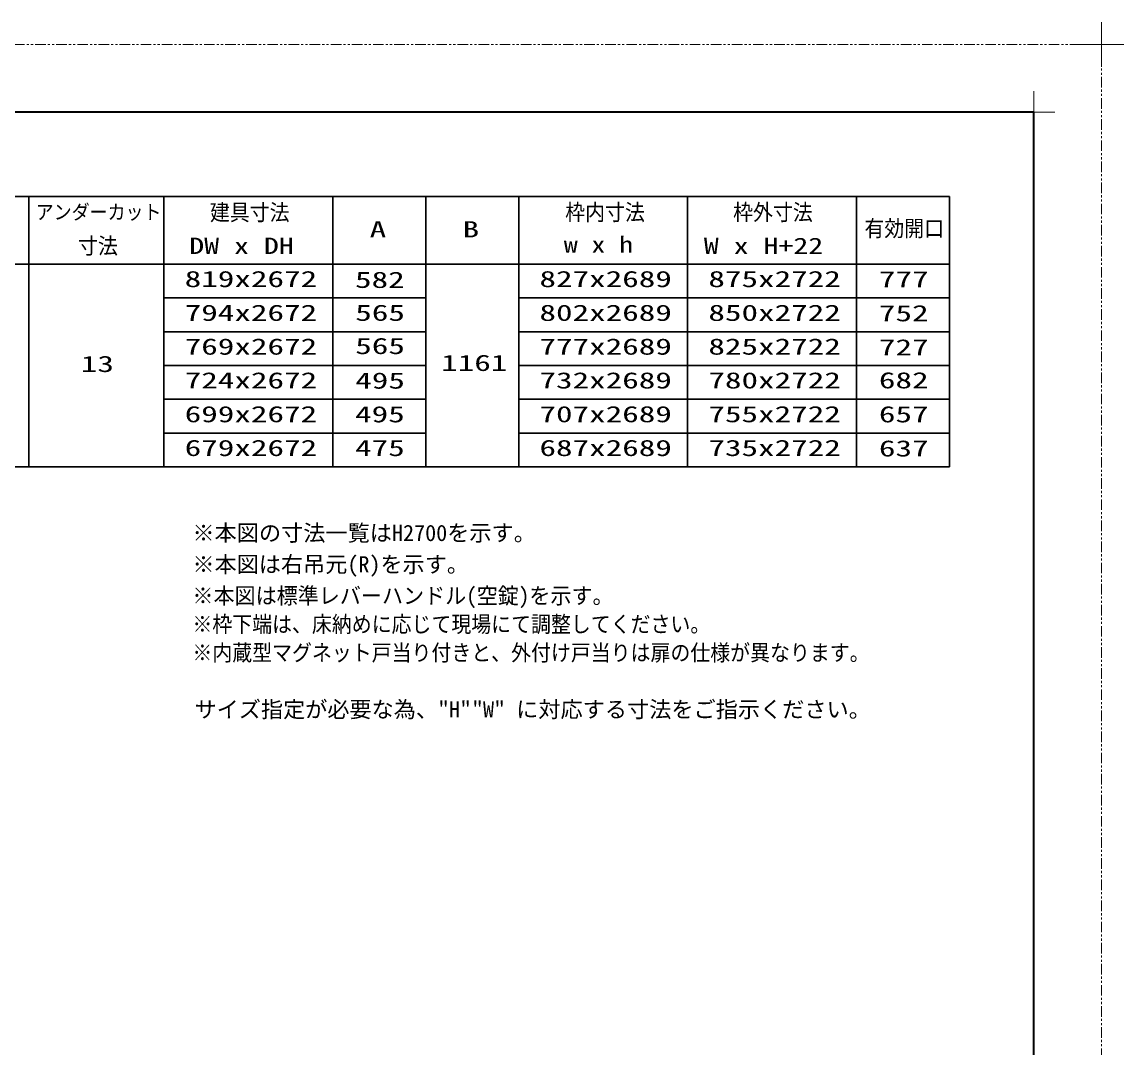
# Model space of a CAD drawing. Units: millimetres, scale not verified. Extents: x -1306 to 1306, y -607 to 607.
# Drawn here: x -252 to 400, y 0 to 607 of the extents above; entities that cross this region are included whole.
import ezdxf
from ezdxf.enums import TextEntityAlignment as Align

# ---------------------------------------------------------------- set-up
doc = ezdxf.new("R2010")
doc.units = ezdxf.units.MM
doc.header["$LTSCALE"] = 5
doc.linetypes.add('USER1', pattern=[2.5, 1.25, -0.25, 0.25, -0.25, 0.25, -0.25])
for name, color, linetype, lineweight in [('0-1_線(黄)', 2, 'Continuous', 15), ('0-3_陰線', 4, 'USER1', 9), ('0-D_線(白)', 7, 'Continuous', 30), ('1-4_DEFPOINTS', 7, 'Continuous', 5), ('1-6_図面枠', 7, 'Continuous', 35), ('1-7_一般', 7, 'Continuous', 5)]:
    doc.layers.add(name, color=color, linetype=linetype, lineweight=lineweight)
doc.styles.add('ＭＳ ゴシック', font='')
doc.styles.get('ＭＳ ゴシック').set_extended_font_data('MS Gothic')

# ---------------------------------------------------------------- blocks, each defined once
blk = doc.blocks.new('グループ-13-1')
at = {"layer": '1-7_一般'}
for p, q in [((62041.6, -14029.5), (62041.6, -13365.5)), ((61709.6, -13697.5), (62373.6, -13697.5))]:
    blk.add_line(p, q, dxfattribs=at)

msp = doc.modelspace()

# ---------------------------------------------------------------- linework, layer by layer
at = {"layer": '0-3_陰線'}
for p, q in [((387.036, 594), (-1292.964, 594)), ((387.036, -594), (387.036, 594))]:
    msp.add_line(p, q, dxfattribs=at)
at = {"layer": '0-D_線(白)'}
for p, q in [((-357.964, 504), (297.036, 504)), ((-247.964, 504), (-247.964, 344)), ((-167.964, 504), (-167.964, 344)), ((-67.964, 504), (-67.964, 344)), ((-12.964, 504), (-12.964, 344)), ((42.036, 504), (42.036, 344)), ((142.036, 504), (142.036, 344)), ((242.036, 504), (242.036, 344)), ((297.036, 504), (297.036, 344)), ((-357.964, 464), (297.036, 464)), ((42.036, 444), (297.036, 444)), ((42.036, 424), (297.036, 424)), ((42.036, 404), (297.036, 404)), ((42.036, 384), (297.036, 384)), ((42.036, 364), (297.036, 364))]:
    msp.add_line(p, q, dxfattribs=at)
for points in [[(-167.964, 444), (-67.964, 444), (-12.964, 444)], [(-167.964, 424), (-67.964, 424), (-12.964, 424)], [(-167.964, 404), (-67.964, 404), (-12.964, 404)], [(-167.964, 384), (-67.964, 384), (-12.964, 384)], [(-167.964, 364), (-67.964, 364), (-12.964, 364)], [(-357.964, 344), (-67.964, 344), (297.036, 344)]]:
    msp.add_lwpolyline(points, dxfattribs=at)
at = {"layer": '1-4_DEFPOINTS'}
for p, q in [((347.036, 541.55), (347.036, 566.45)), ((334.586, 554), (359.486, 554))]:
    msp.add_line(p, q, dxfattribs=at)
at = {"layer": '1-6_図面枠'}
msp.add_lwpolyline([(-1252.964, -554), (347.036, -554), (347.036, 554), (-1252.964, 554)], close=True, dxfattribs=at)

# ---------------------------------------------------------------- block references
at = {"layer": '0-3_陰線', "xscale": 0.04, "yscale": 0.04}
msp.add_blockref('グループ-13-1', (-2094.629, 1141.9), dxfattribs=at)

# ---------------------------------------------------------------- texts
at = {"layer": '0-1_線(黄)', "style": 'ＭＳ ゴシック'}
for s, height, width, p in [('アンダーカット', 8.659, 0.9, (-243.853, 487.895)), ('建具寸法', 9.604, 0.9, (-140.772, 486.927)), ('枠内寸法', 9.604, 0.9, (69.562, 487.002)), ('枠外寸法', 9.604, 0.9, (168.954, 487.002)), ('A', 9.604, 1.5, (-46.183, 476.91)), ('B', 9.604, 1.5, (8.817, 476.91)), ('有効開口', 9.604, 0.9, (246.675, 477.449)), ('寸法', 9.604, 0.9, (-218.813, 467.122)), ('DW x DH', 9.621, 1.35, (-152.982, 467.122)), ('w x h', 9.621, 1.25, (68.747, 467.877)), ('W x H+22', 9.621, 1.35, (151.616, 467.122)), ('819x2672', 9.604, 1.5, (-155.685, 447.491)), ('582', 9.604, 1.5, (-54.86, 447.013)), ('827x2689', 9.604, 1.5, (54.315, 447.491)), ('875x2722', 9.604, 1.5, (154.315, 447.491)), ('777', 9.604, 1.5, (255.257, 447.277)), ('794x2672', 9.604, 1.5, (-155.685, 427.491)), ('565', 9.604, 1.5, (-54.718, 427.52)), ('802x2689', 9.604, 1.5, (54.315, 427.491)), ('850x2722', 9.604, 1.5, (154.315, 427.491)), ('752', 9.604, 1.5, (255.257, 427.251)), ('769x2672', 9.604, 1.5, (-155.685, 407.491)), ('565', 9.604, 1.5, (-54.718, 407.854)), ('777x2689', 9.604, 1.5, (54.315, 407.491)), ('825x2722', 9.604, 1.5, (154.315, 407.491)), ('727', 9.604, 1.5, (255.257, 407.032)), ('13', 9.604, 1.5, (-217.184, 397.223)), ('1161', 9.604, 1.5, (-3.862, 397.854)), ('724x2672', 9.604, 1.5, (-155.685, 387.491)), ('495', 9.604, 1.5, (-54.718, 387.38)), ('732x2689', 9.604, 1.5, (54.315, 387.491)), ('780x2722', 9.604, 1.5, (154.315, 387.491)), ('682', 9.604, 1.5, (255.257, 387.553)), ('699x2672', 9.604, 1.5, (-155.685, 367.491)), ('495', 9.604, 1.5, (-54.812, 367.443)), ('707x2689', 9.604, 1.5, (54.315, 367.491)), ('755x2722', 9.604, 1.5, (154.315, 367.491)), ('657', 9.604, 1.5, (255.257, 367.428)), ('679x2672', 9.604, 1.5, (-155.685, 347.491)), ('475', 9.604, 1.5, (-54.812, 347.477)), ('687x2689', 9.604, 1.5, (54.315, 347.491)), ('735x2722', 9.604, 1.5, (154.315, 347.491)), ('637', 9.604, 1.5, (255.257, 347.233)), ('※本図は標準レバーハンドル(空錠)を示す。', 9.621, 0.95, (-151.109, 260.026)), ('※枠下端は、床納めに応じて現場にて調整してください。', 9.604, 0.9, (-151.109, 243.178)), ('※内蔵型マグネット戸当り付きと、外付け戸当りは扉の仕様が異なります。', 9.604, 0.9, (-151.109, 226.309))]:
    msp.add_text(s, height=height, dxfattribs=dict(at, width=width)).set_placement(p, align=Align.BOTTOM_LEFT)
for s, height, p in [('※本図の寸法一覧はH2700を示す。', 9.621, (-151.109, 297.169)), ('※本図は右吊元(R)を示す。', 9.604, (-151.109, 278.598)), ('サイズ指定が必要な為、"H"', 9.604, (-149.84, 192.738)), ('"W" に対応する寸法をご指示ください。', 9.621, (14.352, 192.738))]:
    msp.add_text(s, height=height, dxfattribs=at).set_placement(p, align=Align.BOTTOM_LEFT)

doc.saveas('drawing.dxf')
